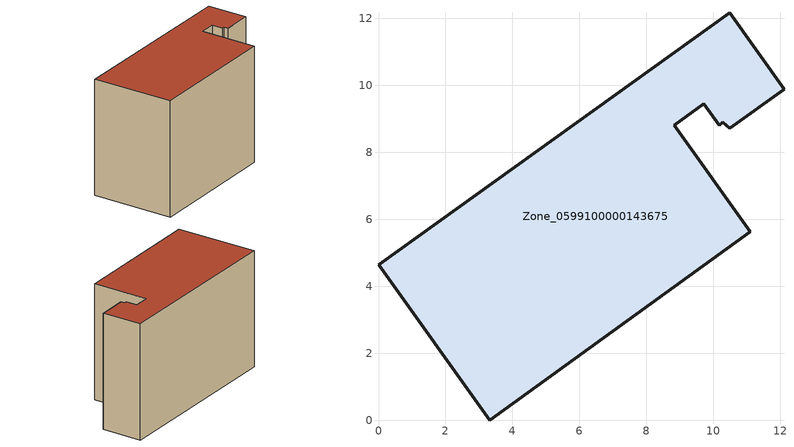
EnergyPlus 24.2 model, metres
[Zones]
Zone_0599100000143675
 floor ground (C_G): 12.11,9.88 10.5,8.71 10.28,8.9 10.18,8.8 9.72,9.45 8.83,8.81 11.1,5.62 3.32,0 0,4.64 10.48,12.16 z0
 wall outside (C_F): 12.11,9.88 10.48,12.16 0,4.64 3.32,0 11.1,5.62 8.83,8.81 9.72,9.45 10.18,8.8 10.28,8.9 10.5,8.71 12.11,9.88 z0:8.06
 roof outside (C_R): 10.5,8.71 12.11,9.88 10.48,12.16 0,4.64 3.32,0 11.1,5.62 8.83,8.81 9.72,9.45 10.18,8.8 10.28,8.9 z8.06
[BUILDING]
Pand.0599100000143675: North Axis=0; Terrain=City; Loads Convergence Tolerance Value=0.04; Temperature Convergence Tolerance Value=0.4; Solar Distribution=FullExterior; Maximum Number of Warmup Days=25; Minimum Number of Warmup Days=1
[Site:Location]
Rotterdam.The.Hague.AP_ZH_NLD Design_Conditions: Latitude=51.96; Longitude=4.45; Time Zone=1; Elevation=-4.5
[SITE:GROUNDTEMPERATURE:BUILDINGSURFACE]
18, 18, 18, 18, 18, 18, 18, 18, 18, 18, 18, 18
[MATERIAL] Thermal Absorptance=0.9; Solar Absorptance=0.7; Visible Absorptance=0.7
Name | Roughness | Thickness | Conductivity | Density | Specific Heat
G.TI.1975-1991 | MediumSmooth | 0.15 | 0.288461 | 540 | 1210
F.TI.1975-1991 | Rough | 0.3 | 0.230769 | 1920 | 840
R.TI.1975-1991 | MediumRough | 0.2 | 0.153846 | 1500 | 1000
[CONSTRUCTION]
C_G: G.TI.1975-1991
C_F: F.TI.1975-1991
C_R: R.TI.1975-1991
[ZONE]
Zone_0599100000143675: Type=1; Multiplier=1; Ceiling Height=Autocalculate; Volume=Autocalculate; Floor Area=autocalculate; Part of Total Floor Area=Yes
[ZONEINFILTRATION:DESIGNFLOWRATE]
Infil_Zone_0599100000143675: Zone or ZoneList or Space or SpaceList=Zone_0599100000143675; Schedule=AlwaysOn; Design Flow Rate Calculation Method=Flow/Area; Flow Rate per Floor Area=0.003; Constant Term Coefficient=1; Temperature Term Coefficient=0; Velocity Term Coefficient=0; Velocity Squared Term Coefficient=0
[HVACTEMPLATE:ZONE:IDEALLOADSAIRSYSTEM]
Zone_0599100000143675: Maximum Heating Supply Air Temperature=50; Minimum Cooling Supply Air Temperature=13; Maximum Heating Supply Air Humidity Ratio=0.0156; Minimum Cooling Supply Air Humidity Ratio=0.0077; Heating Limit=NoLimit; Cooling Limit=NoLimit; Dehumidification Control Type=ConstantSensibleHeatRatio; Cooling Sensible Heat Ratio=0.7; Dehumidification Setpoint=60; Humidification Control Type=None; Humidification Setpoint=30; Outdoor Air Method=None; Outdoor Air Flow Rate per Person=0.00944; Outdoor Air Flow Rate per Zone Floor Area=0; Outdoor Air Flow Rate per Zone=0; Demand Controlled Ventilation Type=None; Outdoor Air Economizer Type=NoEconomizer; Heat Recovery Type=None; Sensible Heat Recovery Effectiveness=0.7; Latent Heat Recovery Effectiveness=0.65
[ZONECONTROL:THERMOSTAT]
ThermostatControl_Zone_0599100000143675: Zone or ZoneList=Zone_0599100000143675; Control Type Schedule=DualSetpointControlType; Control 1=Thermostat_Zone_0599100000143675; Temperature Difference Between Cutout And Setpoint=0
[THERMOSTATSETPOINT:DUALSETPOINT]
Thermostat_Zone_0599100000143675: Heating Setpoint Temperature Schedule=HeatingSetpoint_Zone_0599100000143675; Cooling Setpoint Temperature Schedule=CoolingSetpoint_Zone_0599100000143675
[SCHEDULE:COMPACT]
HeatingSetpoint_Zone_0599100000143675: Through: 12/31, For: AllDays, Until: 24:00, 21
CoolingSetpoint_Zone_0599100000143675: Through: 12/31, For: AllDays, Until: 24:00, 24
DualSetpointControlType: Through: 12/31, For: AllDays, Until: 24:00, 4
AlwaysOn: Through: 12/31, For: AllDays, Until: 24:00, 1
